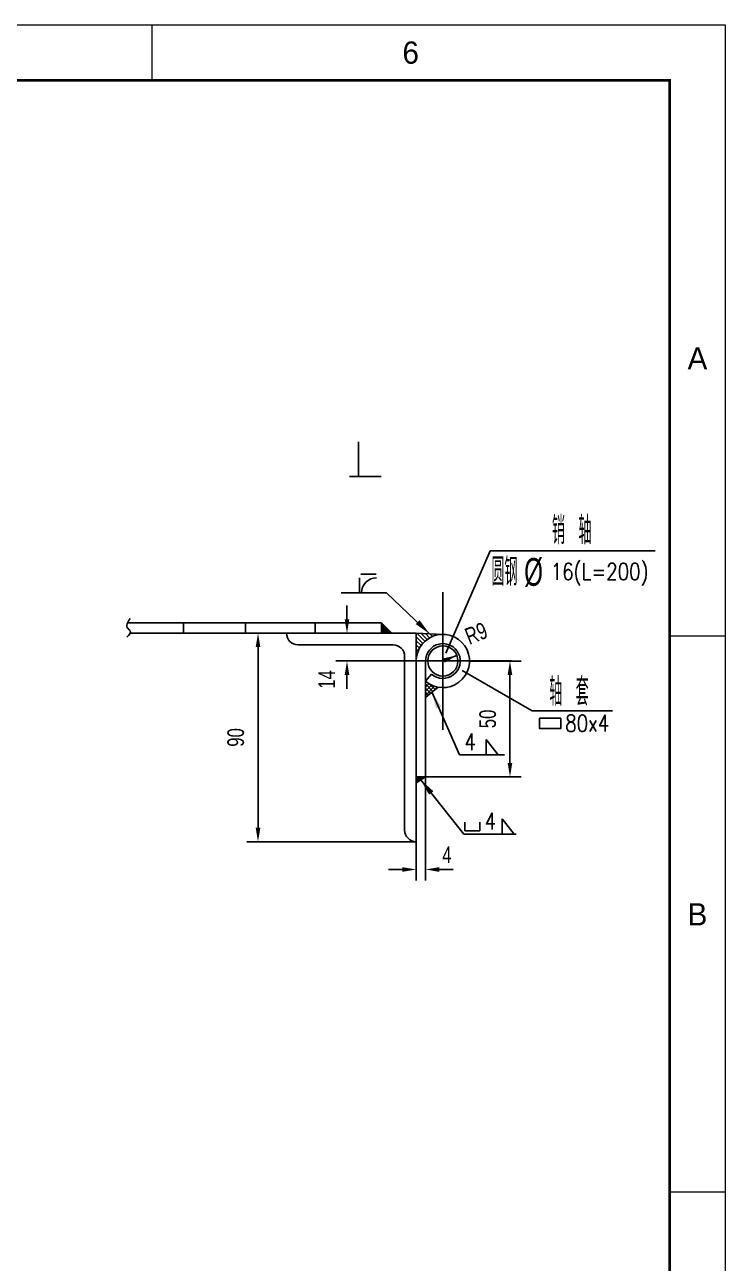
# Model space of a CAD drawing. Extents: x 148 to 221443, y -36682 to 6758.
# Drawn here: x 70008 to 72528, y -32174 to -27718 of the extents above; entities that cross this region are included whole.
import ezdxf
from ezdxf.enums import TextEntityAlignment as Align

# ---------------------------------------------------------------- set-up
doc = ezdxf.new("R2010")
doc.units = 0
doc.header["$LTSCALE"] = 10
doc.header["$MEASUREMENT"] = 0
doc.linetypes.add('CENTERX2', pattern=[4, 2.5, -0.5, 0.5, -0.5])
for name, color, linetype in [('2', 4, 'Continuous'), ('9', 6, 'Continuous'), ('CENTER', 1, 'CENTERX2'), ('DIM', 4, 'Continuous')]:
    doc.layers.add(name, color=color, linetype=linetype)
doc.layers.add('2（细实线）', color=3, linetype='Continuous', lineweight=20)
doc.layers.add('图框层', color=7, linetype='Continuous', lineweight=15)
doc.styles.add('HZ', font='ROMS.SHX', dxfattribs={"width": 0.75, "bigfont": 'GBCBIG.SHX'})
doc.styles.get("Standard").update_dxf_attribs({"font": 'wison_e.shx', "width": 0.75, "bigfont": 'wison_c.shx'})
doc.styles.add('XW', font='ROMANS.shx', dxfattribs={"width": 0.85})
doc.dimstyles.new('DIM1', dxfattribs={"dimscale": 20, "dimtxt": 3, "dimasz": 2.5, "dimexe": 2, "dimexo": 0, "dimgap": 1, "dimtad": 0, "dimdec": 0, "dimzin": 0, "dimdsep": 46, "dimtxsty": 'Standard', "dimcen": 2, "dimclrd": 3, "dimclre": 3, "dimclrt": 3, "dimadec": 0, "dimazin": 0, "dimtfac": 0.666667, "dimtdec": 0, "dimtofl": 0, "dimtmove": 2, "dimatfit": 1, "dimfxl": 2, "dimtvp": 1.333333, "dimtolj": 1, "dimtzin": 0, "dimarcsym": 0})

# ---------------------------------------------------------------- blocks, each defined once
blk = doc.blocks.new('*D1975')
at = {"layer": 'Defpoints', "color": 0}
for p in [(70949.6, -29907.1), (70847, -30657.1), (71416.3, -30657.1)]:
    blk.add_point(p, dxfattribs=at)
at = {"layer": 'DIM', "color": 3, "lineweight": -2}
for p, q in [((70949.6, -29907.1), (70807, -29907.1)), ((70847, -29957.1), (70847, -30607.1)), ((71416.3, -30657.1), (70807, -30657.1))]:
    blk.add_line(p, q, dxfattribs=at)
at = {"layer": 'DIM', "color": 3}
for points in [[(70855.4, -29957.1), (70838.7, -29957.1), (70847, -29907.1)], [(70838.7, -30607.1), (70855.4, -30607.1), (70847, -30657.1)]]:
    blk.add_solid(points, dxfattribs=at)
at = {"layer": 'DIM', "color": 3, "insert": (70767, -30282.1), "char_height": 60, "attachment_point": 5, "rotation": 90}
blk.add_mtext('\\A1;90', dxfattribs=at)
blk = doc.blocks.new('*D1976')
at = {"layer": 'Defpoints', "color": 0}
for p in [(71606.4, -30007.1), (71449.6, -30423.8), (71753.5, -30423.8)]:
    blk.add_point(p, dxfattribs=at)
at = {"layer": 'DIM', "color": 3, "lineweight": -2}
for p, q in [((71606.4, -30007.1), (71793.5, -30007.1)), ((71753.5, -30057.1), (71753.5, -30373.8)), ((71449.6, -30423.8), (71793.5, -30423.8))]:
    blk.add_line(p, q, dxfattribs=at)
at = {"layer": 'DIM', "color": 3}
for points in [[(71761.8, -30057.1), (71745.1, -30057.1), (71753.5, -30007.1)], [(71745.1, -30373.8), (71761.8, -30373.8), (71753.5, -30423.8)]]:
    blk.add_solid(points, dxfattribs=at)
at = {"layer": 'DIM', "color": 3, "insert": (71673.5, -30215.4), "char_height": 60, "attachment_point": 5, "rotation": 90}
blk.add_mtext('\\A1;50', dxfattribs=at)
blk = doc.blocks.new('*D1977')
at = {"layer": 'Defpoints', "color": 0}
for p in [(71416.3, -30423.8), (71449.6, -30423.8), (71416.3, -30757.1)]:
    blk.add_point(p, dxfattribs=at)
at = {"layer": 'DIM', "color": 3, "lineweight": -2}
for p, q in [((71416.3, -30423.8), (71416.3, -30797.1)), ((71449.6, -30423.8), (71449.6, -30797.1)), ((71366.3, -30757.1), (71316.3, -30757.1)), ((71499.6, -30757.1), (71549.6, -30757.1))]:
    blk.add_line(p, q, dxfattribs=at)
at = {"layer": 'DIM', "color": 3}
for points in [[(71366.3, -30765.5), (71366.3, -30748.8), (71416.3, -30757.1)], [(71499.6, -30748.8), (71499.6, -30765.5), (71449.6, -30757.1)]]:
    blk.add_solid(points, dxfattribs=at)
at = {"layer": 'DIM', "color": 3, "insert": (71526.8, -30704), "char_height": 60, "attachment_point": 5}
blk.add_mtext('\\A1;4', dxfattribs=at)
blk = doc.blocks.new('*D1978')
at = {"layer": 'Defpoints', "color": 0}
for p in [(71167.1, -29907.1), (71265.7, -29907.1), (71265.7, -30007)]:
    blk.add_point(p, dxfattribs=at)
at = {"layer": 'DIM', "color": 3, "lineweight": -2}
for p, q in [((71167.1, -29857.1), (71167.1, -29807.1)), ((71265.7, -29907.1), (71127.1, -29907.1)), ((71265.7, -30007), (71127.1, -30007)), ((71167.1, -30057), (71167.1, -30107))]:
    blk.add_line(p, q, dxfattribs=at)
at = {"layer": 'DIM', "color": 3}
for points in [[(71158.8, -29857.1), (71175.4, -29857.1), (71167.1, -29907.1)], [(71175.4, -30057), (71158.8, -30057), (71167.1, -30007)]]:
    blk.add_solid(points, dxfattribs=at)
at = {"layer": 'DIM', "color": 3, "insert": (71093.9, -30073.4), "char_height": 60, "attachment_point": 5, "rotation": 90}
blk.add_mtext('\\A1;14', dxfattribs=at)
blk = doc.blocks.new('*D1986')
at = {"layer": 'Defpoints', "color": 0}
for p in [(71512.1, -30007), (71562.4, -29986.8)]:
    blk.add_point(p, dxfattribs=at)
at = {"layer": 'DIM', "color": 3, "lineweight": -2}
for p, q in [((71512.1, -30007), (71562.4, -29986.8)), ((71516, -30005.4), (71512.1, -30007))]:
    blk.add_line(p, q, dxfattribs=at)
at = {"layer": 'DIM', "color": 3}
blk.add_solid([(71519.1, -30013.2), (71512.9, -29997.7), (71562.4, -29986.8)], dxfattribs=at)
at = {"layer": 'DIM', "color": 3, "insert": (71632, -29907.7), "char_height": 60, "attachment_point": 5, "rotation": 21.8221}
blk.add_mtext('\\A1;R9', dxfattribs=at)
blk = doc.blocks.new('a2')
for p, q in [((15801.92, 10126.74), (15801.92, 10116.74)), ((15905.09, 10016.74), (15895.09, 10016.74)), ((15905.09, 9916.74), (15895.09, 9916.74))]:
    blk.add_line(p, q)
at = {"layer": '图框层', "ltscale": 10}
blk.add_lwpolyline([(15311.09, 10126.74), (15905.09, 10126.74), (15905.09, 9706.74), (15311.09, 9706.74)], close=True, dxfattribs=at)
at = {"layer": '图框层', "ltscale": 10, "const_width": 0.5}
blk.add_lwpolyline([(15336.09, 10116.74), (15895.09, 10116.74), (15895.09, 9716.74), (15336.09, 9716.74)], close=True, dxfattribs=at)
at = {"style": 'HZ'}
for s, p in [('6', (15848.5, 10121.74)), ('A', (15900.09, 10066.74)), ('B', (15900.09, 9966.74))]:
    blk.add_text(s, height=4, dxfattribs=at).set_placement(p, align=Align.MIDDLE)

msp = doc.modelspace()

# ---------------------------------------------------------------- hatches: boundary and pattern name
h = msp.add_hatch()
h.set_pattern_fill('ANSI37', color=256, scale=33.333333, style=0)
h.set_pattern_definition([(45, (81274.3218, -49387.544), (-2.94627825, 2.94627825), []), (135, (81274.3218, -49387.544), (-2.94627825, -2.94627825), [])])
h.paths.add_polyline_path([(71449.5987, -30423.7828), (71416.2654, -30423.7828), (71416.2654, -30445.9365)])
at = {"layer": '2', "linetype": 'Continuous'}
h = msp.add_hatch(dxfattribs=at)
h.set_pattern_fill('ANSI31', color=3, scale=1.666667, style=0)
h.set_pattern_definition([(45, (68196.31714, -38434.25638), (-0.1473139127, 0.1473139127), [])])
h.paths.add_polyline_path([(71291.2653, -29869.6161), (71291.2653, -29907.1161), (71328.7653, -29907.1161)])
at = {"layer": '2'}
h = msp.add_hatch(dxfattribs=at)
h.set_pattern_fill('ANSI31', color=3, scale=83.333333, angle=90, style=0)
h.set_pattern_definition([(135, (82122.525, -37944.785), (-7.365696, -7.365696), [])])
h.paths.add_polyline_path([(71416.2653, -30006.8288, -0.413774572), (71512.0986, -29911.1391), (71416.2653, -29907.1161)])
h = msp.add_hatch(dxfattribs=at)
h.set_pattern_fill('ANSI37', color=3, scale=83.333333, style=0)
h.set_pattern_definition([(45, (96012.418, -77751.541), (-7.3656956, 7.3656956), []), (135, (96012.418, -77751.541), (-7.3656956, -7.3656956), [])])
h.paths.add_polyline_path([(71495.4404, -30101.3469, -0.072746053), (71450.6104, -30083.5263), (71450.6104, -30137.1854)])

# ---------------------------------------------------------------- linework, layer by layer
for p, q in [((71291.2653, -29869.6161), (70378.0184, -29869.6161)), ((70579.2735, -29869.6161), (70579.2735, -29907.1161)), ((70801.6993, -29869.6161), (70801.6993, -29907.1161)), ((71052.248, -29869.6161), (71052.248, -29907.1161)), ((71291.2653, -29907.1161), (71291.2653, -29869.6161)), ((71291.2653, -29869.6161), (71328.7653, -29907.1161)), ((71416.2653, -29907.1161), (70386.4649, -29907.1161)), ((71416.2653, -29907.1161), (71416.2653, -30657.1161)), ((71416.2653, -29907.1161), (71512.0986, -29911.1391)), ((71332.932, -29948.7828), (70991.2653, -29948.7828)), ((71374.5987, -29990.4495), (71374.5987, -30615.4495)), ((71449.5987, -30007.1161), (71449.5987, -30423.7828)), ((71449.5987, -30079.6209), (71471.2916, -30054.4555)), ((71450.6104, -30137.1854), (71495.4404, -30101.3469)), ((71449.5987, -30423.7828), (71416.2653, -30423.7828)), ((71449.5987, -30423.7828), (71416.2654, -30423.7828)), ((71449.5987, -30423.7828), (71416.2654, -30445.9365))]:
    msp.add_line(p, q)
msp.add_circle((71512.0986, -30006.9725), 54.1667)
for centre, radius, start, end in [((70991.2653, -29907.1161), 41.6667, 180, 270), ((71512.0986, -30006.9725), 95.8333, 229.2944234, 180.0858886), ((71332.932, -29990.4495), 41.6667, 0, 90), ((71512.0986, -30007.1161), 62.4998, 229.2383455, 180), ((71416.2653, -30615.4495), 41.6667, 180, 270)]:
    msp.add_arc(centre, radius, start, end)
at = {"layer": '2', "color": 3, "linetype": 'Continuous'}
for p, q in [((71289.5826, -29343.5417), (71176.2823, -29343.5417)), ((71522.9416, -29978.4848), (71682.3224, -29611.15)), ((72276.0766, -29611.15), (71682.3224, -29611.15)), ((71309.496, -29762.2763), (71146.6207, -29762.2763)), ((71464.1819, -29909.1276), (71309.496, -29762.2763)), ((71833.3193, -30185.8903), (71581.9843, -30040.7819)), ((71472.4067, -30117.8184), (71572.2135, -30344.2391)), ((72122.494, -30185.8903), (71833.3193, -30185.8903)), ((71733.8156, -30344.2391), (71572.2135, -30344.2391)), ((71431.9621, -30433.6248), (71588.0059, -30629.5281)), ((71591.0506, -30586.8682), (71591.0506, -30618.0779)), ((71645.1074, -30586.8682), (71645.1074, -30618.0779)), ((71775.9008, -30629.5281), (71588.0059, -30629.5281)), ((71645.1074, -30618.0779), (71591.0506, -30618.0779))]:
    msp.add_line(p, q, dxfattribs=at)
at = {"layer": '2', "color": 7, "linetype": 'Continuous'}
for p, q in [((71212.5168, -29707.6619), (71212.5168, -29762.2763)), ((71217.1769, -29694.8585), (71271.7913, -29694.8585)), ((71711.1444, -30344.2391), (71667.4097, -30289.6247)), ((71667.4097, -30289.6247), (71667.4097, -30344.2391)), ((71667.4097, -30344.2391), (71711.1444, -30344.2391)), ((71769.0642, -30629.5281), (71725.3295, -30574.9137)), ((71725.3295, -30574.9137), (71725.3295, -30629.5281)), ((71725.3295, -30629.5281), (71769.0642, -30629.5281))]:
    msp.add_line(p, q, dxfattribs=at)
at = {"layer": '2', "color": 3, "linetype": 'Continuous'}
msp.add_lwpolyline([(71860.1812, -30213.3212), (71936.1663, -30213.3212), (71936.1663, -30250.2033), (71860.1812, -30250.2033)], close=True, dxfattribs=at)
at = {"layer": '2', "color": 7, "linetype": 'Continuous'}
msp.add_arc((71273.6832, -29762.2763), 54.6144, 90, 180, dxfattribs=at)
at = {"layer": '2', "color": 3, "linetype": 'Continuous'}
for points in [[(71428.2725, -29860.0307), (71414.2902, -29874.3309), (71464.1819, -29909.1276)], [(71487.6077, -30178.2828), (71505.9709, -30170.3585), (71473.0163, -30119.2312)], [(71462.2945, -30488.0946), (71477.981, -30475.6876), (71432.9166, -30434.8317)]]:
    msp.add_solid(points, dxfattribs=at)
at = {"layer": '9'}
msp.add_spline([(70386.8634, -29853.5783), (70378.3607, -29889.6889), (70386.8634, -29898.1855), (70375.1722, -29921.5512)], degree=3, dxfattribs=at)
at = {"layer": 'CENTER', "linetype": 'Continuous'}
for p, q in [((71512.0986, -29759.3331), (71512.0986, -30254.6118)), ((71758.4812, -30006.9725), (71265.7159, -30006.9725))]:
    msp.add_line(p, q, dxfattribs=at)

# ---------------------------------------------------------------- block references
at = {"layer": '2（细实线）', "xscale": 20, "yscale": 20, "zscale": 20}
msp.add_blockref('a2', (-245573.6612, -230253.0974), dxfattribs=at)

# ---------------------------------------------------------------- texts
at = {"color": 3, "linetype": 'Continuous', "lineweight": 0, "style": 'XW', "width": 0.8}
msp.add_text('4', height=60, dxfattribs=at).set_placement((71630.937, -30297.5774), align=Align.MIDDLE_RIGHT)
at = {"layer": '2', "color": 3, "linetype": 'Continuous'}
for s, height, style, width, p in [('Ⅰ', 140, 'HZ', 0.65, (71241.1704, -29284.7567)), ('4', 60, 'XW', 0.8, (71703.7405, -30582.8664))]:
    msp.add_text(s, height=height, dxfattribs=dict(at, style=style, width=width)).set_placement(p, align=Align.MIDDLE_RIGHT)
for s, height, style, width, p in [('销  轴', 100, 'HZ', 0.65, (71904.7611, -29587.1878)), ('圆钢 %%c', 100, 'HZ', 0.65, (71686.8887, -29736.5823)), ('16(L=200)', 60, 'XW', 0.8, (71900.4054, -29715.2433)), ('轴  套', 100, 'HZ', 0.65, (71894.8363, -30168.1196)), ('80x4', 60, 'XW', 0.8, (71952.495, -30260.878))]:
    msp.add_text(s, height=height, dxfattribs=dict(at, style=style, width=width)).set_placement(p)

# ---------------------------------------------------------------- dimensions: what is measured, and where the dimension line sits
at = {"layer": 'DIM'}
dim = msp.add_linear_dim(base=(71167.0882, -29907.1161), p1=(71265.7159, -30006.9725), p2=(71265.7159, -29907.1161), angle=90, text='14', dimstyle='DIM1', dxfattribs=at)
dim.commit()
dim.dimension.update_dxf_attribs({"geometry": '*D1978', "text_midpoint": (71093.9367, -30073.3972), "dimtype": 160})
dim = msp.add_radius_dim(center=(71512.0986, -30006.9725), mpoint=(71562.3838, -29986.8373), text='R9', dimstyle='DIM1', dxfattribs=at)
dim.commit()
dim.dimension.update_dxf_attribs({"geometry": '*D1986', "text_midpoint": (71631.9756, -29907.7071), "dimtype": 164})
for base, p1, p2, text, picture, middle in [((70847.038, -30657.1161), (70949.5987, -29907.1161), (71416.2653, -30657.1161), '90', '*D1975', (70767.038, -30282.1161)), ((71753.4568, -30423.7828), (71606.4464, -30007.1161), (71449.5987, -30423.7828), '50', '*D1976', (71673.4568, -30215.4495))]:
    dim = msp.add_linear_dim(base=base, p1=p1, p2=p2, angle=90, text=text, dimstyle='DIM1', override={"dimtxsty": 'Standard'}, dxfattribs=at)
    dim.commit()
    dim.dimension.update_dxf_attribs({"geometry": picture, "text_midpoint": middle})
dim = msp.add_linear_dim(base=(71416.2654, -30757.1239), p1=(71449.5987, -30423.7828), p2=(71416.2654, -30423.7828), text='4', dimstyle='DIM1', override={"dimtxsty": 'Standard'}, dxfattribs=at)
dim.commit()
dim.dimension.update_dxf_attribs({"geometry": '*D1977', "text_midpoint": (71526.7563, -30704.0088), "dimtype": 160})

doc.saveas('drawing.dxf')
